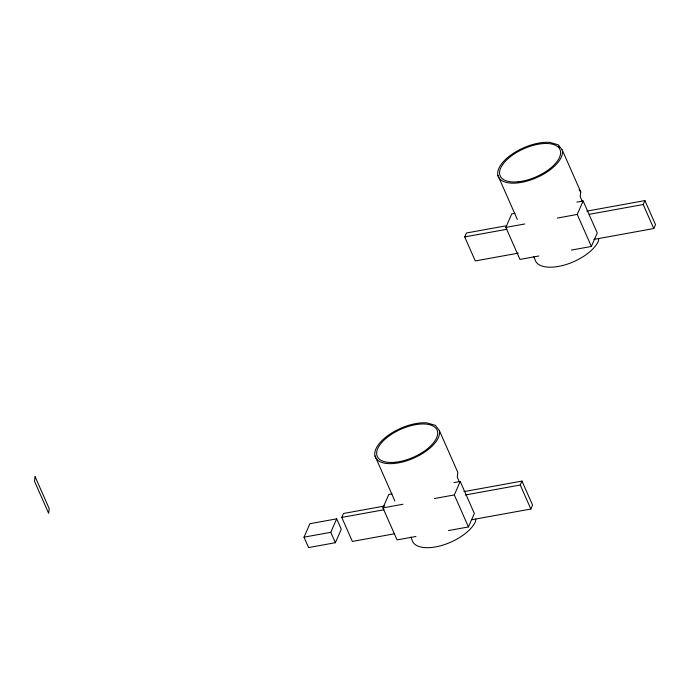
<?xml version="1.0" encoding="UTF-8"?>
<svg xmlns="http://www.w3.org/2000/svg" width="690" height="690" viewBox="0 0 690 690"><rect width="100%" height="100%" fill="white"/><g stroke="black" fill="none" stroke-linecap="round" stroke-linejoin="round"><path stroke-width="1.03" d="M475.79 519.104L475.47 521.588A34.673 16.275 -23.8 0 1 441.885 545.411A34.673 16.275 -23.8 0 1 412.085 540.02L410.791 537.087M562.246 149.98A34.673 16.275 -23.8 0 1 525.642 181.461A34.673 16.275 -23.8 0 1 500.25 165.798A34.673 16.275 -23.8 0 1 549.999 142.425L558.262 144.84L562.246 149.98L580.782 192.01L580.187 196.607L582.326 201.463M598.713 238.619L598.394 241.103A34.673 16.275 -23.8 0 1 564.817 264.926A34.673 16.275 -23.8 0 1 535.009 259.526L533.715 256.602M304.005 537.165L309.913 523.701L336.686 518.837L341.274 529.247L335.375 542.702L308.594 547.567L304.005 537.165L330.786 532.301L336.686 518.837M394.37 533.801L352.357 541.426L341.774 517.414L343.491 513.489L384.684 506.011M518.345 253.127L475.289 260.941L464.698 236.929L466.414 233.004L506.555 225.716M415.941 536.475L397.043 539.908L382.924 507.892L388.824 494.428L391.972 493.859M538.873 255.99L519.967 259.423L505.848 227.407L511.747 213.943L514.904 213.374M448.491 530.567L468.441 526.944L454.322 494.928L460.221 481.465L453.925 482.612M571.415 250.082L591.365 246.459L577.245 214.443L583.145 200.98L576.849 202.118M468.441 526.944L474.341 513.481L460.221 481.465M591.365 246.459L597.264 232.996L583.145 200.98M472.038 519.699L530.851 509.022L520.26 485.01L521.985 481.085L463.896 491.625M593.918 239.404L653.775 228.537L643.192 204.525L644.909 200.592L586.819 211.14M530.851 509.022L532.577 505.089L521.985 481.085M653.775 228.537L655.5 224.604L644.909 200.592M505.848 227.407L524.745 223.974M557.296 218.066L577.245 214.443M464.698 236.929L506.943 229.261M589.32 214.305L643.192 204.525M382.924 507.892L402.874 504.269M434.372 498.551L454.322 494.928M341.774 517.414L384.02 509.746M465.345 494.98L520.26 485.01M579.074 189.81L580.782 192.01M439.314 430.474L435.338 425.333L427.067 422.91A34.673 16.275 -23.8 0 0 377.318 446.283A34.673 16.275 -23.8 0 0 402.71 461.946A34.673 16.275 -23.8 0 0 439.314 430.474L457.858 472.495L457.263 477.101L459.402 481.948M558.693 145.823L559.556 147.772M497.939 175.493L517.336 219.463M375.015 455.978L394.844 500.931M330.786 532.301L335.375 542.702M35.095 476.643L34.5 481.241L48.619 513.257L49.214 508.659L35.095 476.643M518.216 181.763A32.654 15.327 -23.8 0 0 560.375 150.731A32.654 15.327 -23.8 0 0 511.687 155.716A32.654 15.327 -23.8 0 0 518.216 181.763M395.292 462.257A32.654 15.327 -23.8 0 0 437.443 431.216A32.654 15.327 -23.8 0 0 388.763 436.201A32.654 15.327 -23.8 0 0 395.292 462.257"/></g></svg>
